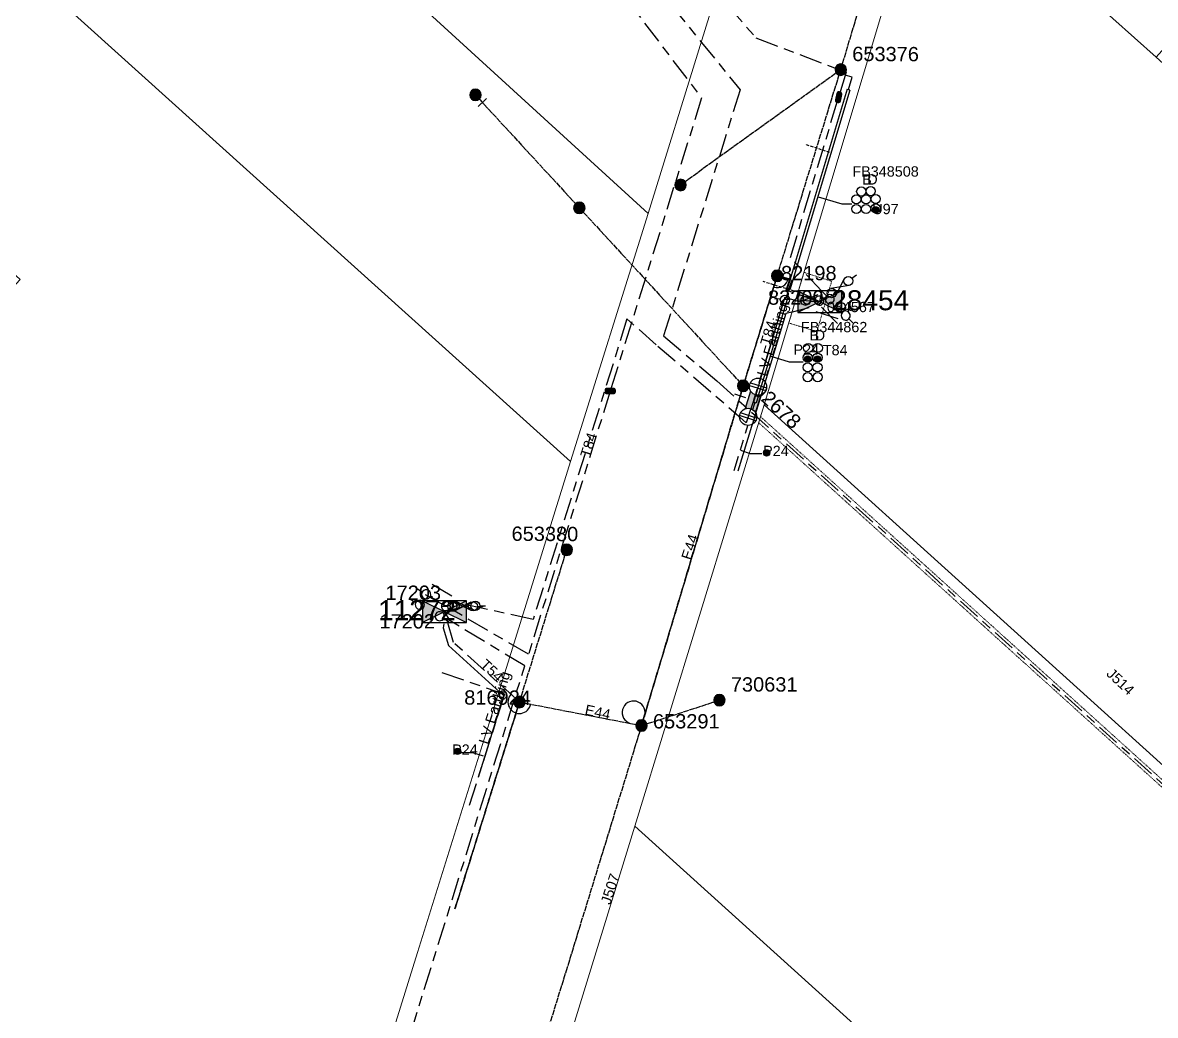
# Model space of a CAD drawing. Header units: metres. Extents: x 303351 to 304687, y 6235874 to 6237126.
# Drawn here: x 304196.1 to 304394, y 6236237.8 to 6236411.2 of the extents above; entities that cross this region are included whole.
import ezdxf
from ezdxf.enums import TextEntityAlignment as Align

# ---------------------------------------------------------------- set-up
doc = ezdxf.new("R2010")
doc.units = ezdxf.units.M
for name, pattern in [('Cable Exist OH', [1, 1, 0]), ('Cable Exist UG', [8.2, 4, -1.2, 1.8, -1.2]), ('DASHED', [0.75, 0.5, -0.25]), ('HIDDEN', [0.375, 0.25, -0.125]), ('HIDDEN2', [0.1875, 0.125, -0.0625])]:
    doc.linetypes.add(name, pattern=pattern)
doc.layers.get('0').update_dxf_attribs({"color": 6})
doc.layers.add('Cadastre Land Parcels_SP_EXT', color=9, linetype='Continuous', lineweight=5)
doc.layers.add('Cadastre Other Property_SP_EXT', color=9, linetype='HIDDEN', lineweight=5)
for name, color, linetype in [('Duct_SP_EXT', 7, 'Continuous'), ('Equip_HV_EXT', 7, 'Continuous'), ('Equip_LV_EXT', 7, 'Continuous'), ('Mains_HV_EXT', 7, 'Continuous'), ('Mains_LV_EXT', 7, 'Continuous'), ('Mains_SL_EXT', 7, 'Continuous'), ('Mains_TR_EXT', 7, 'Continuous'), ('Sub_SP_EXT', 7, 'Continuous'), ('SupportsOH_SP_TR_HV_LV_SL_EXT', 7, 'Continuous'), ('SupportsUG_SP_LV_EXT', 7, 'Continuous'), ('Trench_SP_EXT', 7, 'Continuous')]:
    doc.layers.add(name, color=color, linetype=linetype)
doc.layers.add('UNKNOWN_FEATURES', color=1, linetype='DASHED', plot=False)
doc.styles.add('iecARIAL', font='arial.ttf', dxfattribs={"height": 2})
doc.styles.add('POLE_LABEL', font='arial.ttf')
doc.styles.get("Standard").update_dxf_attribs({"font": 'arial.ttf'})
doc.styles.add('SWITCH_LABEL', font='arial.ttf', dxfattribs={"height": 2.5})
doc.linetypes.add('Cable E UG', pattern='A,6,-0.5,["E",Standard,S=1.7,R=0,X=0.5,Y=-1],-2.9', length=9.4)

# ---------------------------------------------------------------- blocks, each defined once
blk = doc.blocks.new('SUB_PADMOUNT_EXT')
for points in [[(0, 0), (-3.84, 1.92), (-3.84, -1.92)], [(0, 0), (3.84, 1.92), (3.84, -1.92)]]:
    blk.add_hatch(color=256).paths.add_polyline_path(points)
for p, q in [((3.84, 1.92), (-3.84, -1.92)), ((-3.84, 1.92), (3.84, -1.92))]:
    blk.add_line(p, q)
blk.add_lwpolyline([(-3.84, -1.92), (3.84, -1.92), (3.84, 1.92), (-3.84, 1.92)], close=True)
for tag, height, flags, p in [('ASSET_NUM', 3.5, 8, (2, 2)), ('STREET_CODE', 0.2, 9, (1.5, 0)), ('CONSTRUCTED_VOLTAGE', 0.2, 9, (1.5, -0.2)), ('OPERATING_VOLTAGE', 0.2, 9, (1.5, -0.6)), ('ORIENTATION', 0.2, 9, (1.5, -0.8)), ('OWNED_BY', 0.2, 9, (1.5, -1)), ('OPERATED_BY', 0.2, 9, (1.5, -1.2)), ('SECONDARY_VOLTAGE', 0.2, 9, (1.5, -1.6)), ('STATE', 0.2, 9, (1.5, -1.8)), ('NO_PHASES', 0.2, 9, (1.5, -0.4)), ('MAINTAINED_BY', 0.2, 9, (1.5, -1.4)), ('PARENT', 0.2, 9, (1.5, -2)), ('SUBSTATION_TYPE', 0.2, 9, (1.5, -2.2)), ('STREETNAME', 0.2, 9, (1.5, -3)), ('SUBURB', 0.2, 9, (1.5, -3.2)), ('Z', 0.2, 1, (1.5, -3.6)), ('USAGE', 0.2, 9, (1.5, -2.4)), ('LEGEND', 0.2, 9, (1.5, -2.6)), ('LOCATION', 0.2, 9, (1.5, -2.8)), ('NOTES', 0.2, 9, (1.5, -3.4))]:
    blk.add_attdef(tag, text='', height=height, dxfattribs=dict(flags=flags)).set_placement(p, align=Align.MIDDLE_LEFT)
blk = doc.blocks.new('PILLAR_EXT')
blk.add_hatch(color=256).paths.add_polyline_path([(-2.475, 0.99), (-2.475, -0.99), (2.475, -0.99), (2.475, 0.99)])
blk.add_lwpolyline([(-2.475, -0.99), (2.475, -0.99), (2.475, 0.99), (-2.475, 0.99)], close=True)
at = {"style": 'iecARIAL', "flags": 8}
blk.add_attdef('ASSET_NUM', (1.5, 3.5), '', height=2.5, dxfattribs=at)
for tag, p, flags in [('OWNED_BY', (0, -0.2), 9), ('STATE', (0, -0.4), 9), ('SUPPORT_TYPE', (0, -0.6), 9), ('STREETNAME', (0, -1.8), 9), ('SUBURB', (0, -2), 1), ('USAGE', (0, -0.8), 9), ('LEGEND', (0, -1), 9), ('LOCATION', (0, -1.2), 9), ('NOTES', (0, -1.4), 9), ('PARENT', (0, -1.6), 9)]:
    blk.add_attdef(tag, p, '', height=0.2, dxfattribs=dict(flags=flags))
blk = doc.blocks.new('DUCT_EXT')
blk.add_circle((0, 0.8), 0.8)
at = {"flags": 1}
blk.add_attdef('Z', (0, 0), '', height=0.2, dxfattribs=at)
at = {"flags": 9}
for tag, p in [('DUCT_CODE', (0, 0)), ('XSECT_TYPE', (0, -0.2)), ('STATE', (0, -0.6)), ('FB_REFERENCE', (0, -0.4)), ('NOTES', (0, -0.8))]:
    blk.add_attdef(tag, text='', height=0.2, dxfattribs=at).set_placement(p, align=Align.MIDDLE_LEFT)
blk = doc.blocks.new('POLE_EXT')
blk.add_hatch(color=256).paths.add_polyline_path([(-1, 0, 1), (1, 0, 1)])
blk.add_lwpolyline([(-1, 0, 1), (1, 0, 1)], format="xyb", close=True)
for tag, height, flags, p in [('pNumber', 2.5, 8, (-17.84, 2.07)), ('OWNED_BY', 0.2, 9, (1.35, -0.4)), ('SPECIAL_USE', 0.2, 9, (1.35, -0.8)), ('STATE', 0.2, 9, (1.35, -1)), ('cLV', 0.2, 9, (1.35, -1.4)), ('hDepth', 0.2, 9, (1.35, -1.6)), ('hDia', 0.2, 9, (1.35, -1.8)), ('cHV', 0.2, 9, (1.35, -2)), ('PARENT', 0.2, 9, (1.35, -0.6)), ('USAGE', 0.2, 9, (1.35, -1.2)), ('cLinedev', 0.2, 9, (1.35, -3.4)), ('pExisting', 0.2, 9, (1.35, -3.8)), ('LBRACKET', 0.2, 9, (1.35, -2.2)), ('LExisting', 0.2, 9, (1.35, -2.4)), ('LANTNUMBER', 0.2, 9, (1.35, -2.6)), ('LOther', 0.2, 9, (1.35, -2.8)), ('LRemove', 0.2, 9, (1.35, -3)), ('LEGEND', 0.2, 9, (1.35, -3.2)), ('LOCATION', 0.2, 9, (1.35, -3.6)), ('PFNUMBER', 0.2, 9, (1.35, -4)), ('pFooting', 0.2, 9, (1.35, -4.4)), ('pNew', 0.2, 9, (1.35, -4.6)), ('pRelocate', 0.2, 9, (1.35, -5)), ('pRemove', 0.2, 9, (1.35, -5.2)), ('pReplace', 0.2, 9, (1.35, -5.4)), ('pStay', 0.2, 9, (1.35, -5.6)), ('pType', 0.2, 9, (1.35, -5.8)), ('NEWPFNUMBER', 0.2, 9, (1.35, -4.2)), ('cspan', 0.2, 9, (1.35, -6)), ('STREETNAME', 0.2, 9, (1.35, -6.2)), ('SUBURB', 0.2, 9, (1.35, -6.4)), ('OPERATED_BY', 0.2, 9, (1.36, -7.01)), ('NOTES', 0.2, 9, (1.35, -6.6)), ('MAINTAINED_BY', 0.2, 9, (1.36, -6.81))]:
    blk.add_attdef(tag, text='', height=height, dxfattribs=dict(flags=flags)).set_placement(p, align=Align.MIDDLE_LEFT)
at = {"style": 'POLE_LABEL'}
for tag, height, flags, p in [('ASSET_NUM', 2.5, 8, (2, 2)), ('STRUCTURE_PLANT_NUMBER', 0.2, 9, (1.35, 0.03)), ('STREET_CODE', 0.2, 9, (1.35, -0.2))]:
    blk.add_attdef(tag, text='', height=height, dxfattribs=dict(at, flags=flags)).set_placement(p, align=Align.MIDDLE_LEFT)
at = {"flags": 1}
blk.add_attdef('Z', (1.35, -7.33), '', height=0.2, dxfattribs=at)
blk = doc.blocks.new('HV_STJ_EXT')
h = blk.add_hatch(color=256)
edge = h.paths.add_edge_path()
edge.add_ellipse((-0.59, 0.13), major_axis=(0.226, 0.226), ratio=1, start_angle=45, end_angle=135)
edge.add_line((-0.91, 0.13), (-0.91, -0.13))
edge.add_ellipse((-0.59, -0.13), major_axis=(0.226, 0.226), ratio=1, start_angle=135, end_angle=225)
edge.add_line((-0.59, -0.45), (0.59, -0.45))
edge.add_ellipse((0.59, -0.13), major_axis=(-0.226, 0.226), ratio=1, start_angle=135, end_angle=225)
edge.add_line((0.91, -0.13), (0.91, 0.13))
edge.add_ellipse((0.59, 0.13), major_axis=(-0.226, 0.226), ratio=1, start_angle=225, end_angle=315)
edge.add_line((0.59, 0.45), (-0.59, 0.45))
blk.add_lwpolyline([(-0.91, 0.13), (-0.91, -0.13, 0.414214), (-0.59, -0.45), (0.59, -0.45, 0.414214), (0.91, -0.13), (0.91, 0.13, 0.414214), (0.59, 0.45), (-0.59, 0.45, 0.414214)], format="xyb", close=True)
for tag, flags, p in [('ORIENTATION', 9, (1.5, 0)), ('Z', 1, (1.5, -0.8)), ('USAGE', 9, (1.5, -0.2)), ('LEGEND', 9, (1.5, -0.4)), ('NOTES', 9, (1.5, -0.6))]:
    blk.add_attdef(tag, text='', height=0.2, dxfattribs=dict(flags=flags)).set_placement(p, align=Align.MIDDLE_LEFT)
blk = doc.blocks.new('LV_UG_LINKS_CLOSED_EXT')
blk.add_wipeout([(-1.06, 1.06), (-1.18, 0.92), (-1.29, 0.76), (-1.37, 0.59), (-1.43, 0.42), (-1.48, 0.23), (-1.49, 0.05), (-1.49, -0.14), (-1.46, -0.33), (-1.41, -0.51), (-1.33, -0.68), (-1.24, -0.84), (-1.12, -0.99), (-0.99, -1.12), (-0.84, -1.24), (-0.68, -1.33), (-0.51, -1.41), (-0.33, -1.46), (-0.14, -1.49), (0.05, -1.49), (0.23, -1.48), (0.42, -1.43), (0.59, -1.37), (0.76, -1.29), (0.92, -1.18), (1.06, -1.06), (1.18, -0.92), (1.29, -0.76), (1.37, -0.59), (1.43, -0.42), (1.48, -0.23), (1.49, -0.05), (1.49, 0.14), (1.46, 0.33), (1.41, 0.51), (1.33, 0.68), (1.24, 0.84), (1.12, 0.99), (0.99, 1.12), (0.84, 1.24), (0.68, 1.33), (0.51, 1.41), (0.33, 1.46), (0.14, 1.49), (-0.05, 1.49), (-0.23, 1.48), (-0.42, 1.43), (-0.59, 1.37), (-0.76, 1.29), (-0.92, 1.18)])
for p, q in [((-0.25, -1.48), (-0.25, 1.48)), ((0.25, -1.48), (0.25, 1.48))]:
    blk.add_line(p, q)
blk.add_circle((0, 0), 1.5)
at = {"flags": 9}
for tag, p in [('ACTUAL_STATUS', (0, 0)), ('CONSTRUCTED_VOLTAGE', (0, -0.2)), ('OPERATING_VOLTAGE', (0, -0.6)), ('ORIENTATION', (0, -0.8)), ('STATE', (0, -1)), ('SWITCH_TYPE', (0, -1.2)), ('NO_PHASES', (0, -0.4)), ('USAGE', (0, -1.4)), ('NOTES', (0, -1.6))]:
    blk.add_attdef(tag, text='', height=0.2, dxfattribs=at).set_placement(p, align=Align.MIDDLE_LEFT)
at = {"flags": 1}
blk.add_attdef('Z', (0, 0), '', height=0.2, dxfattribs=at)
blk = doc.blocks.new('LV_UG_DFUSE_CLOSED_EXT')
for points in [[(1, 0), (0, 0)], [(5.04, 0.73), (2.16, -0.72)], [(5.05, -0.71), (2.16, 0.72)], [(6.2, 0.01), (7.2, 0.01)]]:
    blk.add_lwpolyline(points)
for centre in [(1.8, 0), (5.4, 0.01)]:
    blk.add_circle(centre, 0.8)
at = {"flags": 9}
for tag, p in [('ACTUAL_STATUS', (0, 0)), ('CONSTRUCTED_VOLTAGE', (0, -0.2)), ('OPERATING_VOLTAGE', (0, -0.6)), ('ORIENTATION', (0, -0.8)), ('STATE', (0, -1)), ('SWITCH_TYPE', (0, -1.2)), ('NO_PHASES', (0, -0.4)), ('USAGE', (0, -1.4)), ('NOTES', (0, -1.6))]:
    blk.add_attdef(tag, text='', height=0.2, dxfattribs=at).set_placement(p, align=Align.MIDDLE_LEFT)
at = {"flags": 1}
blk.add_attdef('Z', (0, 0), '', height=0.2, dxfattribs=at)
blk = doc.blocks.new('LV_UG_DFUSE_OPEN_EXT')
for points in [[(1, 0), (0, 0)], [(6.2, 0.01), (7.2, 0.01)]]:
    blk.add_lwpolyline(points)
for centre in [(1.8, 0), (5.4, 0.01)]:
    blk.add_circle(centre, 0.8)
at = {"flags": 9}
for tag, p in [('ACTUAL_STATUS', (0, 0)), ('CONSTRUCTED_VOLTAGE', (0, -0.2)), ('OPERATING_VOLTAGE', (0, -0.6)), ('ORIENTATION', (0, -0.8)), ('STATE', (0, -1)), ('SWITCH_TYPE', (0, -1.2)), ('NO_PHASES', (0, -0.4)), ('USAGE', (0, -1.4)), ('NOTES', (0, -1.6))]:
    blk.add_attdef(tag, text='', height=0.2, dxfattribs=at).set_placement(p, align=Align.MIDDLE_LEFT)
at = {"flags": 1}
blk.add_attdef('Z', (0, 0), '', height=0.2, dxfattribs=at)
blk = doc.blocks.new('SWG_HOLEC_SU_EXT')
blk.add_line((1.8, -2), (5.8, -2))
for points in [[(1, 0), (0, 0)], [(6.6, 0), (7.6, 0)]]:
    blk.add_lwpolyline(points)
for points in [[(1.8, -0.8, 1), (1.8, 0.8, 1)], [(5.8, -0.8, 1), (5.8, 0.8, 1)]]:
    blk.add_lwpolyline(points, format="xyb", close=True)
at = {"style": 'SWITCH_LABEL', "flags": 8}
blk.add_attdef('ASSET_NUM', text='', height=2.5, rotation=179.9544, dxfattribs=at).set_placement((-2.4, 0), align=Align.MIDDLE_LEFT)
at = {"flags": 1}
blk.add_attdef('Z', (0, 0), '', height=0.2, dxfattribs=at)
at = {"flags": 9}
for tag, p in [('ACTUAL_STATUS', (0, -0.4)), ('CONSTRUCTED_VOLTAGE', (0, -0.6)), ('OPERATING_VOLTAGE', (0, -1)), ('ORIENTATION', (0, -1.2)), ('OWNED_BY', (0, -1.4)), ('STATE', (0, -1.8)), ('SWITCH_TYPE', (0, -2)), ('NO_PHASES', (0, -0.8)), ('PARENT', (0, -1.6)), ('STREETNAME', (0, -2.6)), ('SUBURB', (0, -2.8)), ('USAGE', (0, -2.2)), ('LOCATION', (0, -2.4)), ('NOTES', (0, -3))]:
    blk.add_attdef(tag, text='', height=0.2, dxfattribs=at).set_placement(p, align=Align.MIDDLE_LEFT)
at = {"style": 'SWITCH_LABEL', "flags": 9}
blk.add_attdef('STREET_CODE', text='', height=0.2, dxfattribs=at).set_placement((0, -0.2), align=Align.MIDDLE_LEFT)
blk = doc.blocks.new('End Shackle_EXT')
at = {"flags": 9}
for tag, p in [('USAGE', (0, -1.4)), ('NOTES', (0, -1.6))]:
    blk.add_attdef(tag, text='', height=0.2, dxfattribs=at).set_placement(p, align=Align.MIDDLE_LEFT)
blk.add_wipeout([(0, 0.25), (1.81, 0.25), (1.82, -0.25), (0, -0.25)])
blk.add_line((1.81, -1), (1.81, 1))
at = {"flags": 1}
blk.add_attdef('Z', (0, 0), '', height=0.2, dxfattribs=at)
at = {"flags": 9}
for tag, p in [('CONNECTOR_TYPE', (0, 0)), ('CONSTRUCTED_VOLTAGE', (0, -0.2)), ('OPERATING_VOLTAGE', (0, -0.6)), ('ORIENTATION', (0, -0.8)), ('OWNED_BY', (0, -1)), ('STATE', (0, -1.2)), ('NO_PHASES', (0, -0.4))]:
    blk.add_attdef(tag, text='', height=0.2, dxfattribs=at).set_placement(p, align=Align.MIDDLE_LEFT)
blk = doc.blocks.new('CABLE_LARGE_EXT')
h = blk.add_hatch(color=256)
edge = h.paths.add_edge_path()
edge.add_arc((0, 0.55), 0.55, 0, 360)
blk.add_circle((0, 0.55), 0.55)
at = {"flags": 1}
blk.add_attdef('Z', (0, 0), '', height=0.2, dxfattribs=at)
at = {"flags": 9}
for tag, p in [('COND_CODE', (0, 0)), ('STATE', (0, -0.4)), ('XSECT_SIZE', (0, -0.6)), ('FB_REFERENCE', (0, -0.2)), ('NOTES', (0, -0.8))]:
    blk.add_attdef(tag, text='', height=0.2, dxfattribs=at).set_placement(p, align=Align.MIDDLE_LEFT)

msp = doc.modelspace()

# ---------------------------------------------------------------- linework, layer by layer
at = {"layer": 'Cadastre Land Parcels_SP_EXT', "linetype": 'Continuous'}
for points in [[(304324.17, 6236438.52), (304291.11, 6236475.52), (304215.91, 6236459.67), (304305.37, 6236377.92), (304324.17, 6236438.52)], [(304305.37, 6236377.92), (304215.91, 6236459.67), (304164.92, 6236448.89), (304291.79, 6236334.57), (304305.37, 6236377.92)], [(304291.79, 6236334.57), (304164.92, 6236448.89), (304116.65, 6236438.68), (304195.66, 6236366.35), (304168.11, 6236336.61), (304141.57, 6236308.06), (304141.12, 6236307.58), (304113.76, 6236277.11), (304107.35, 6236269.98), (304087.47, 6236247.86), (304226.03, 6236123.11), (304239.1, 6236165.18), (304252.1, 6236207.03), (304265.09, 6236248.8), (304278.46, 6236291.67), (304291.79, 6236334.57)], [(304418.45, 6236432.48), (304407.2, 6236442.64), (304382.84, 6236415.4), (304394.15, 6236405.19), (304418.45, 6236432.48)], [(304375.93, 6236421.64), (304354.63, 6236440.88), (304325.68, 6236344.48), (304576.95, 6236117.39), (304606.49, 6236213.5), (304553.98, 6236260.84), (304541.24, 6236272.37), (304530.02, 6236282.5), (304518.74, 6236292.69), (304507.32, 6236302.99), (304496, 6236313.22), (304484.69, 6236323.43), (304473.25, 6236333.76), (304462.26, 6236343.69), (304450.92, 6236353.92), (304439.47, 6236364.27), (304428.14, 6236374.49), (304416.68, 6236384.84), (304405.54, 6236394.9), (304394.15, 6236405.19), (304382.84, 6236415.4), (304375.93, 6236421.64)], [(304573.1, 6236104.85), (304576.95, 6236117.39), (304325.68, 6236344.48), (304303.06, 6236270.87), (304554.34, 6236043.83), (304573.1, 6236104.85)], [(304554.34, 6236043.83), (304303.06, 6236270.87), (304277.74, 6236188.54), (304318.07, 6236152.2), (304293.5, 6236125.01), (304265.84, 6236149.97), (304250.59, 6236101.4), (304346.47, 6236014.8), (304367.3, 6235995.99), (304441.72, 6235928.76), (304479.44, 6235894.75), (304487.2, 6235887.75), (304502.57, 6235873.87), (304521.01, 6235935.3), (304540.73, 6235999.53), (304554.34, 6236043.83)]]:
    msp.add_lwpolyline(points, close=True, dxfattribs=at)
at = {"layer": 'Cadastre Other Property_SP_EXT', "linetype": 'HIDDEN2'}
for points in [[(304329.97, 6236358.76), (304334.88, 6236357.27), (304337.46, 6236366.05), (304332.63, 6236367.61), (304329.97, 6236358.76)], [(304325.03, 6236342.4), (304324.71, 6236341.34), (304534.84, 6236151.5), (304533.07, 6236149.54), (304566.19, 6236099), (304676.34, 6235999.58), (304687.34, 6236001.77), (304573.05, 6236104.81), (304546.99, 6236144.47), (304536.85, 6236153.73), (304535.51, 6236152.24), (304325.03, 6236342.4)]]:
    msp.add_lwpolyline(points, close=True, dxfattribs=at)
at = {"layer": 'Duct_SP_EXT'}
for p, q in [((304340.17, 6236399.6), (304329.71, 6236364.7)), ((304340.63, 6236399.46), (304330.17, 6236364.57)), ((304340.17, 6236399.6), (304340.4, 6236399.53)), ((304340.63, 6236399.46), (304340.4, 6236399.53)), ((304329.71, 6236364.7), (304329.94, 6236364.63)), ((304330.17, 6236364.57), (304329.94, 6236364.63)), ((304329.3, 6236363.25), (304329.53, 6236363.18)), ((304329.76, 6236363.11), (304329.53, 6236363.18))]:
    msp.add_line(p, q, dxfattribs=at)
for points in [[(304340.99, 6236379.54), (304339.28, 6236379.54), (304335.18, 6236380.77)], [(304332.5, 6236351.95), (304330.08, 6236351.95), (304326.89, 6236352.89)], [(304325.23, 6236335.91), (304323.26, 6236335.91), (304321.6, 6236336.47)], [(304272.52, 6236283.74), (304274.68, 6236283.74), (304276.58, 6236283.15)]]:
    msp.add_lwpolyline(points, dxfattribs=at)
at = {"layer": 'Mains_HV_EXT', "linetype": 'Cable Exist UG'}
for points in [[(304288.08, 6236437.83), (304294.81, 6236424.2), (304314.73, 6236398.08), (304298.76, 6236346.88)], [(304292.34, 6236438.3), (304303.01, 6236432.91), (304324.23, 6236408.57), (304339.99, 6236402.56), (304338.68, 6236398.21)], [(304335.4, 6236362.49), (304335.77, 6236364.35), (304330.26, 6236370.21), (304330.26, 6236370.21), (304338.68, 6236398.21)], [(304335.4, 6236362.49), (304329.52, 6236364.48), (304330.15, 6236366.44), (304327.95, 6236367.04)], [(304298.76, 6236346.88), (304284.47, 6236300.9), (304271.59, 6236308.4), (304269.79, 6236308.34)], [(304178.73, 6235960.44), (304283.82, 6236298.87), (304270.8, 6236306.74), (304269.79, 6236308.34)]]:
    msp.add_lwpolyline(points, dxfattribs=at)
at = {"layer": 'Mains_HV_EXT', "linetype": 'Continuous'}
msp.add_lwpolyline([(304327.33, 6236365.05, 0.47448), (304329.86, 6236366.53)], format="xyb", dxfattribs=at)
at = {"layer": 'Mains_HV_EXT', "linetype": 'Cable E UG'}
for points in [[(304269.68, 6236306.19), (304269.59, 6236305.49), (304269.59, 6236305.49), (304270.5, 6236302.41), (304280.12, 6236293.71), (304280.12, 6236293.71), (304279.97, 6236293.25)], [(304279.97, 6236293.25), (304279.73, 6236292.38), (304279.73, 6236292.38), (304279.41, 6236291.37), (304275.68, 6236279.38)]]:
    msp.add_lwpolyline(points, dxfattribs=at)
at = {"layer": 'Mains_LV_EXT', "linetype": 'Cable Exist UG'}
msp.add_lwpolyline([(304282.9, 6236292.56), (304271.38, 6236302.96), (304269.79, 6236308.34)], dxfattribs=at)
at = {"layer": 'Mains_LV_EXT', "linetype": 'Cable Exist OH'}
for points in [[(304282.9, 6236292.56), (304271.62, 6236256.4)], [(304282.9, 6236292.56), (304304.23, 6236288.44)]]:
    msp.add_lwpolyline(points, dxfattribs=at)
at = {"layer": 'Mains_LV_EXT', "linetype": 'Continuous'}
for points in [[(304281.41, 6236293.9, 1.319429), (304284.86, 6236292.18)], [(304304.81, 6236290.35, 2.242428), (304302.26, 6236288.82)]]:
    msp.add_lwpolyline(points, format="xyb", dxfattribs=at)
at = {"layer": 'Mains_SL_EXT', "linetype": 'Cable Exist OH'}
for points in [[(304339.05, 6236403.02), (304350.5, 6236441.13)], [(304339.05, 6236403.02), (304311.06, 6236382.87)], [(304282.9, 6236292.56), (304291.16, 6236319.15)], [(304271.62, 6236256.4), (304282.9, 6236292.56)], [(304282.9, 6236292.56), (304304.23, 6236288.44)], [(304304.23, 6236288.44), (304317.84, 6236292.88)]]:
    msp.add_lwpolyline(points, dxfattribs=at)
at = {"layer": 'Mains_TR_EXT', "linetype": 'Cable Exist OH'}
msp.add_lwpolyline([(304304.23, 6236288.44), (304291.23, 6236246.16)], dxfattribs=at)
at = {"layer": 'Trench_SP_EXT', "linetype": 'Cable Exist UG'}
for points in [[(304340.4, 6236399.53), (304341.06, 6236401.68), (304339.8, 6236402.08)], [(304329.53, 6236363.18), (304330.48, 6236366.17), (304327.93, 6236367.04)], [(304331.86, 6236362.47), (304329.53, 6236363.18)], [(304331.86, 6236362.47), (304335.12, 6236363.74)], [(304324.02, 6236344.85), (304323.53, 6236343.27), (304323.53, 6236343.27), (304320.36, 6236332.94)], [(304269.34, 6236297.72), (304280.28, 6236293.91), (304273.94, 6236273.91)]]:
    msp.add_lwpolyline(points, dxfattribs=at)
at = {"layer": 'UNKNOWN_FEATURES'}
for points in [[(304337.11, 6236388.56), (304332.82, 6236389.96)], [(304332.32, 6236363.91), (304325.48, 6236365.99)]]:
    msp.add_lwpolyline(points, dxfattribs=at)

# ---------------------------------------------------------------- block references
at = {"layer": 'Duct_SP_EXT'}
for name, p in [('DUCT_EXT', (304342.63, 6236380.94)), ('DUCT_EXT', (304344.29, 6236380.99)), ('DUCT_EXT', (304341.78, 6236379.58)), ('DUCT_EXT', (304343.48, 6236379.58)), ('DUCT_EXT', (304345.16, 6236379.64)), ('DUCT_EXT', (304341.78, 6236377.88)), ('DUCT_EXT', (304343.48, 6236377.88)), ('DUCT_EXT', (304345.16, 6236377.98)), ('CABLE_LARGE_EXT', (304345.16, 6236377.98)), ('DUCT_EXT', (304333.35, 6236353.6)), ('DUCT_EXT', (304335.05, 6236353.6)), ('DUCT_EXT', (304333.28, 6236351.92)), ('CABLE_LARGE_EXT', (304333.28, 6236351.92)), ('DUCT_EXT', (304334.98, 6236351.92)), ('CABLE_LARGE_EXT', (304334.98, 6236351.92)), ('DUCT_EXT', (304333.28, 6236350.22)), ('DUCT_EXT', (304333.28, 6236348.5)), ('DUCT_EXT', (304334.98, 6236350.22)), ('DUCT_EXT', (304335.01, 6236348.5)), ('CABLE_LARGE_EXT', (304326.1, 6236335.53)), ('CABLE_LARGE_EXT', (304272.08, 6236283.38))]:
    msp.add_blockref(name, p, dxfattribs=at)
at = {"layer": 'Equip_HV_EXT', "rotation": 77.90163344550231}
msp.add_blockref('HV_STJ_EXT', (304338.68, 6236398.21), dxfattribs=at)
at = {"layer": 'Equip_HV_EXT'}
ref = msp.add_blockref('SWG_HOLEC_SU_EXT', (304335.87, 6236364.23), dxfattribs=dict(at, rotation=314.0802974607502))
ref.add_attrib('ASSET_NUM', '82198', dxfattribs={"layer": '0', "height": 2.5, "style": 'SWITCH_LABEL'}).set_placement((304333.47, 6236365.48), align=Align.BOTTOM_CENTER)
ref = msp.add_blockref('SWG_HOLEC_SU_EXT', (304333.59, 6236363.21), dxfattribs=dict(at, rotation=342.7074213688538))
ref.add_attrib('ASSET_NUM', '82200', dxfattribs={"layer": '0', "height": 2.5, "style": 'SWITCH_LABEL'}).set_placement((304331.19, 6236364.46), align=Align.TOP_CENTER)
msp.add_blockref('HV_STJ_EXT', (304298.76, 6236346.88), dxfattribs=at)
ref = msp.add_blockref('SWG_HOLEC_SU_EXT', (304271.59, 6236308.4), dxfattribs=dict(at, rotation=149.3445583574643))
ref.add_attrib('ASSET_NUM', '17203', dxfattribs={"layer": '0', "height": 2.5, "style": 'SWITCH_LABEL'}).set_placement((304269.19, 6236309.65), align=Align.BOTTOM_RIGHT)
ref = msp.add_blockref('SWG_HOLEC_SU_EXT', (304270.53, 6236306.65), dxfattribs=dict(at, rotation=150.2801057856382))
ref.add_attrib('ASSET_NUM', '17202', dxfattribs={"layer": '0', "height": 2.5, "style": 'SWITCH_LABEL'}).set_placement((304268.13, 6236307.9), align=Align.TOP_RIGHT)
at = {"layer": 'Equip_LV_EXT'}
for name, p, rotation in [('LV_UG_DFUSE_CLOSED_EXT', (304336, 6236362.93), 36.00000006831309), ('LV_UG_DFUSE_OPEN_EXT', (304334.68, 6236362.54), 176.5733439896628)]:
    msp.add_blockref(name, p, dxfattribs=dict(at, rotation=rotation))
for p in [(304269.38, 6236309.26), (304269.79, 6236309.35)]:
    msp.add_blockref('LV_UG_DFUSE_CLOSED_EXT', p, dxfattribs=at)
at = {"layer": 'Sub_SP_EXT'}
ref = msp.add_blockref('SUB_PADMOUNT_EXT', (304335.4, 6236362.49), dxfattribs=at)
ref.add_attrib('ASSET_NUM', '28454', dxfattribs={"layer": '0', "height": 3.5}).set_placement((304337.4, 6236362.74), align=Align.MIDDLE_LEFT)
ref = msp.add_blockref('SUB_PADMOUNT_EXT', (304269.79, 6236308.34), dxfattribs=at)
ref.add_attrib('ASSET_NUM', '11272', dxfattribs={"layer": '0', "height": 3.5}).set_placement((304271.79, 6236308.6), align=Align.MIDDLE_RIGHT)
at = {"layer": 'SupportsOH_SP_TR_HV_LV_SL_EXT'}
ref = msp.add_blockref('POLE_EXT', (304339.05, 6236403.02), dxfattribs=dict(at, rotation=359.5908353777312))
ref.add_attrib('ASSET_NUM', '653376', dxfattribs={"layer": '0', "height": 2.5, "rotation": 359.7937, "style": 'POLE_LABEL'}).set_placement((304341.05, 6236403.77), align=Align.BOTTOM_LEFT)
for p in [(304311.06, 6236382.87), (304293.36, 6236378.89), (304327.94, 6236367.01)]:
    msp.add_blockref('POLE_EXT', p, dxfattribs=at)
ref = msp.add_blockref('POLE_EXT', (304291.16, 6236319.15), dxfattribs=dict(at, rotation=359.6647651224394))
ref.add_attrib('ASSET_NUM', '653380', dxfattribs={"layer": '0', "height": 2.5, "rotation": 359.6721, "style": 'POLE_LABEL'}).set_placement((304293.16, 6236319.9), align=Align.BOTTOM_RIGHT)
ref = msp.add_blockref('POLE_EXT', (304317.84, 6236292.88), dxfattribs=at)
ref.add_attrib('ASSET_NUM', '730631', dxfattribs={"layer": '0', "height": 2.5, "style": 'POLE_LABEL'}).set_placement((304319.84, 6236293.63), align=Align.BOTTOM_LEFT)
ref = msp.add_blockref('POLE_EXT', (304282.9, 6236292.56), dxfattribs=at)
ref.add_attrib('ASSET_NUM', '816924', dxfattribs={"layer": '0', "height": 2.5, "rotation": 359.8034, "style": 'POLE_LABEL'}).set_placement((304284.9, 6236293.31), align=Align.MIDDLE_RIGHT)
ref = msp.add_blockref('POLE_EXT', (304304.23, 6236288.44), dxfattribs=at)
ref.add_attrib('ASSET_NUM', '653291', dxfattribs={"layer": '0', "height": 2.5, "style": 'POLE_LABEL'}).set_placement((304306.23, 6236289.19), align=Align.MIDDLE_LEFT)
at = {"layer": 'SupportsUG_SP_LV_EXT'}
ref = msp.add_blockref('PILLAR_EXT', (304323.72, 6236344.98), dxfattribs=dict(at, rotation=252.8847433675217))
ref.add_attrib('ASSET_NUM', '92678', dxfattribs={"layer": '0', "height": 2.5, "rotation": 317.4159, "style": 'iecARIAL'}).set_placement((304325.22, 6236348.48), align=Align.TOP_LEFT)

# ---------------------------------------------------------------- texts
at = {"layer": 'Cadastre Other Property_SP_EXT'}
msp.add_text('084567', height=1.8, dxfattribs=at).set_placement((304336.62, 6236360.66))
at = {"layer": 'Duct_SP_EXT'}
for s, p in [('FB348508', (304341.08, 6236384.34)), ('B', (304342.78, 6236382.94)), ('D', (304343.68, 6236382.94)), ('U97', (304344.56, 6236377.78)), ('FB344862', (304332.09, 6236357.16)), ('B', (304333.6, 6236355.72)), ('D', (304334.5, 6236355.72)), ('P24', (304330.79, 6236353.21)), ('T84', (304335.91, 6236353.14)), ('P24', (304325.48, 6236335.51)), ('P24', (304271.13, 6236283.34))]:
    msp.add_text(s, height=1.8, dxfattribs=at).set_placement(p)
at = {"layer": 'Mains_HV_EXT'}
for s, rotation, p in [('LV Earthing', 72.6818, (304277.44, 6236285.03)), ('J514', 316.6537, (304385.33, 6236297.34)), ('J507', 71.8384, (304298.76, 6236257.03))]:
    msp.add_text(s, height=1.8, rotation=rotation, dxfattribs=at).set_placement(p)
at = {"layer": 'Mains_LV_EXT'}
for s, rotation, p in [('T84', 73.2849, (304326.66, 6236354.69)), ('T84', 72.6737, (304295.2, 6236335.11)), ('E44', 72.2349, (304312.85, 6236317.24)), ('T54', 316.7849, (304275.89, 6236298.89)), ('E44', 347.9392, (304294.21, 6236290.38))]:
    msp.add_text(s, height=1.8, rotation=rotation, dxfattribs=at).set_placement(p)

# ---------------------------------------------------------------- next in the draw order: block references
at = {"layer": 'Equip_LV_EXT'}
for p, rotation in [((304324.6, 6236347.64), 252.1499239843185), ((304322.86, 6236342.37), 71.7765974752482)]:
    msp.add_blockref('LV_UG_LINKS_CLOSED_EXT', p, dxfattribs=dict(at, rotation=rotation))
at = {"layer": 'Mains_TR_EXT', "rotation": 312.9726417090457}
msp.add_blockref('End Shackle_EXT', (304275.2, 6236398.61), dxfattribs=at)

# ---------------------------------------------------------------- next in the draw order: linework, layer by layer
at = {"layer": 'Duct_SP_EXT'}
for p, q in [((304329.76, 6236363.11), (304324.25, 6236344.78)), ((304324.25, 6236344.78), (304324.02, 6236344.85))]:
    msp.add_line(p, q, dxfattribs=at)
at = {"layer": 'Mains_HV_EXT', "linetype": 'Cable E UG'}
msp.add_lwpolyline([(304333.49, 6236361.41), (304330.53, 6236360.63), (304329.43, 6236360.44), (304329.43, 6236360.44), (304325.44, 6236347.15)], dxfattribs=at)
at = {"layer": 'Mains_TR_EXT', "linetype": 'Cable Exist OH'}
msp.add_lwpolyline([(304275.2, 6236398.61), (304293.36, 6236378.89)], dxfattribs=at)

# ---------------------------------------------------------------- next in the draw order: block references
at = {"layer": 'Mains_LV_EXT', "rotation": 252.1626129759284}
msp.add_blockref('End Shackle_EXT', (304322, 6236347.78), dxfattribs=at)
at = {"layer": 'SupportsOH_SP_TR_HV_LV_SL_EXT'}
msp.add_blockref('POLE_EXT', (304275.2, 6236398.61), dxfattribs=at)

# ---------------------------------------------------------------- next in the draw order: texts
at = {"layer": 'Mains_HV_EXT'}
msp.add_text('LV Earthing', height=1.8, rotation=73.2849, dxfattribs=at).set_placement((304326.09, 6236349.3))

# ---------------------------------------------------------------- next in the draw order: linework, layer by layer
at = {"layer": 'Duct_SP_EXT'}
for p, q in [((304329.3, 6236363.25), (304323.79, 6236344.92)), ((304323.79, 6236344.92), (304324.02, 6236344.85))]:
    msp.add_line(p, q, dxfattribs=at)
at = {"layer": 'Mains_HV_EXT', "linetype": 'Cable Exist UG'}
msp.add_lwpolyline([(304290.2, 6236437.83), (304298.9, 6236427.2), (304321.46, 6236399.5), (304308.07, 6236356.51), (304317.38, 6236348.67), (304535.02, 6236151.94), (304541.65, 6236143.41), (304545.15, 6236146.91)], dxfattribs=at)
at = {"layer": 'Mains_HV_EXT', "linetype": 'Cable Exist OH'}
msp.add_lwpolyline([(304327.95, 6236367.06), (304322, 6236347.78), (304304.23, 6236288.44), (304291.23, 6236246.16), (304248.45, 6236108.44)], dxfattribs=at)
at = {"layer": 'Mains_HV_EXT', "linetype": 'Cable E UG'}
msp.add_lwpolyline([(304325.44, 6236347.15), (304324.58, 6236344.28), (304324.58, 6236344.28), (304321.07, 6236332.87)], dxfattribs=at)
at = {"layer": 'Mains_LV_EXT', "linetype": 'Cable Exist UG'}
for points in [[(304335.4, 6236362.49), (304329.12, 6236362.87), (304329.12, 6236362.87), (304323.94, 6236345.64), (304323.74, 6236344.99)], [(304323.72, 6236344.98), (304322.53, 6236341.34), (304306.79, 6236354.96), (304301.69, 6236359.48), (304285.3, 6236306.97), (304274.19, 6236309.42), (304269.79, 6236308.34)]]:
    msp.add_lwpolyline(points, dxfattribs=at)
at = {"layer": 'Mains_LV_EXT', "linetype": 'Cable Exist OH'}
msp.add_lwpolyline([(304304.23, 6236288.44), (304322, 6236347.78)], dxfattribs=at)
at = {"layer": 'Mains_SL_EXT', "linetype": 'Cable Exist OH'}
for points in [[(304322, 6236347.78), (304339.05, 6236403.02)], [(304304.23, 6236288.44), (304322, 6236347.78)]]:
    msp.add_lwpolyline(points, dxfattribs=at)
at = {"layer": 'Mains_TR_EXT', "linetype": 'Cable Exist OH'}
for points in [[(304293.36, 6236378.89), (304322, 6236347.78)], [(304322, 6236347.78), (304304.23, 6236288.44)]]:
    msp.add_lwpolyline(points, dxfattribs=at)

# ---------------------------------------------------------------- next in the draw order: block references
at = {"layer": 'SupportsOH_SP_TR_HV_LV_SL_EXT'}
msp.add_blockref('POLE_EXT', (304322, 6236347.78), dxfattribs=at)

doc.saveas('drawing.dxf')
